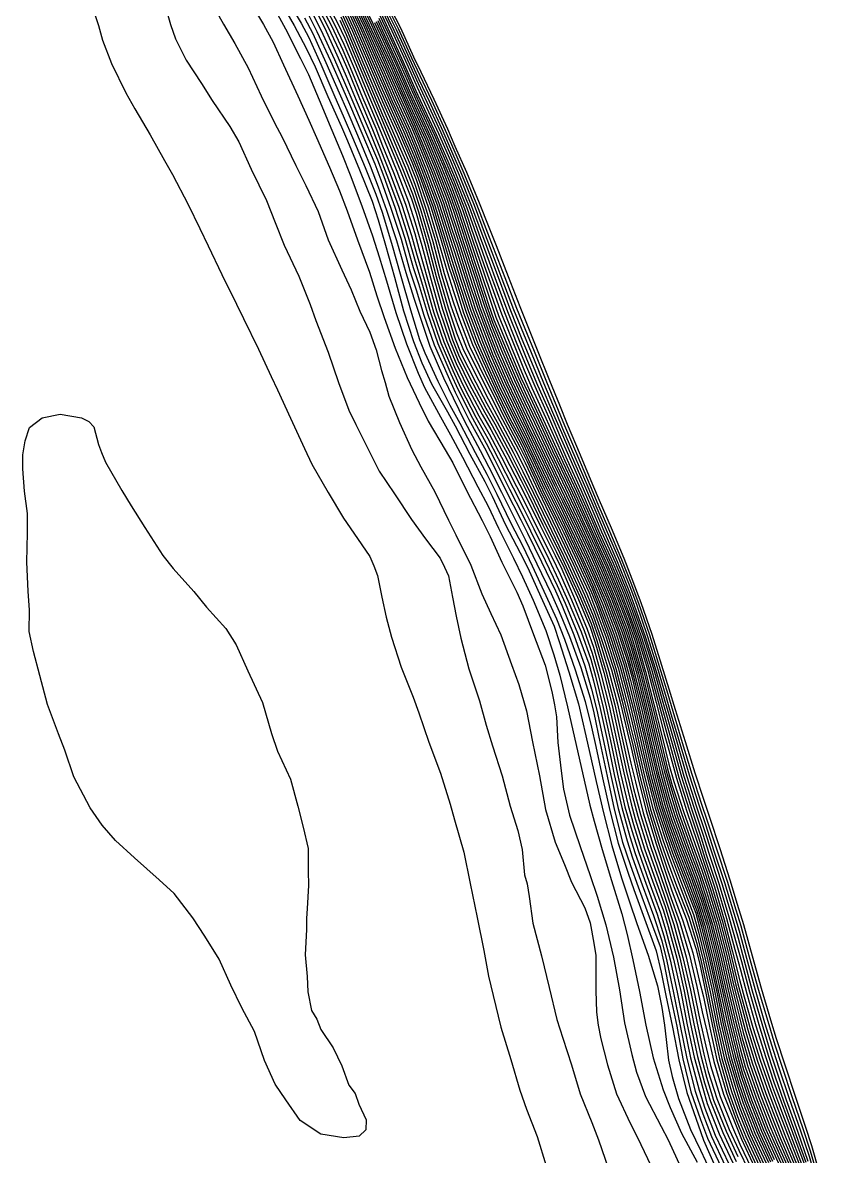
# Model space of a CAD drawing. Header units: feet. Extents: x 333642 to 335017, y 470420 to 471851.
# Drawn here: x 334887.2 to 334998.8, y 471414.2 to 471573.1 of the extents above; entities that cross this region are included whole.
import ezdxf

# ---------------------------------------------------------------- set-up
doc = ezdxf.new("R2010")
doc.units = ezdxf.units.FT
doc.header["$MEASUREMENT"] = 0
doc.layers.add('Contour', color=7, linetype='CONTINUOUS', true_color=0xffffff)

msp = doc.modelspace()

# ---------------------------------------------------------------- linework, layer by layer
at = {"layer": 'Contour', "color": 18, "linetype": 'Continuous', "true_color": 0x000000}
for points, elevation in [([(334929.146813, 471577.163349), (334931.330605, 471573.062427), (334932.354591, 471570.884745), (334933.8753, 471567.216163), (334935.657091, 471562.920495), (334937.282939, 471559.088559), (334938.270908, 471556.752738), (334940.065588, 471552.512667), (334941.696149, 471548.398183), (334942.355883, 471546.370102), (334943.539227, 471542.092536), (334944.757891, 471537.455126), (334946.040488, 471532.915951), (334947.446229, 471528.633591), (334948.381631, 471526.278364), (334950.276817, 471522.493929), (334952.110289, 471519.057318), (334953.347569, 471516.864297), (334955.549708, 471512.720888), (334957.161149, 471509.547076), (334958.446955, 471506.957616), (334960.430358, 471502.850156), (334962.177522, 471499.324206), (334963.36715, 471496.825338), (334965.249922, 471492.660555), (334966.834015, 471488.887142), (334967.658783, 471486.508108), (334968.958015, 471482.101687), (334970.154026, 471477.476683), (334971.18929, 471472.796625), (334972.163149, 471468.365291), (334972.798723, 471465.777346), (334973.76319, 471462.11946), (334975.136678, 471457.644585), (334976.668078, 471453.308499), (334977.630319, 471450.434967), (334978.825067, 471446.826178), (334980.168408, 471442.183939), (334981.190158, 471437.619343), (334982.116881, 471433.094223), (334982.909139, 471429.654108), (334983.573173, 471426.954654), (334984.928313, 471422.621184), (334986.657055, 471418.283961), (334987.692169, 471415.941676), (334989.314053, 471412.49451)], -8.5), ([(334934.275317, 471577.113694), (334936.262064, 471572.974881), (334937.553563, 471570.193261), (334938.976887, 471567.098447), (334940.821139, 471562.932371), (334942.348085, 471559.573087), (334943.581086, 471556.818482), (334945.349999, 471552.571487), (334946.974384, 471548.44066), (334947.668242, 471546.413775), (334949.032038, 471542.149525), (334950.492201, 471537.641941), (334951.889529, 471533.353562), (334952.932411, 471530.479589), (334954.290216, 471527.133251), (334956.110268, 471522.922354), (334957.575622, 471519.792051), (334958.893298, 471517.010395), (334960.886934, 471512.777709), (334962.396598, 471509.598449), (334963.668601, 471506.966415), (334965.620022, 471502.803349), (334967.226894, 471499.329655), (334968.388054, 471496.768008), (334970.183121, 471492.542121), (334971.798818, 471488.338534), (334972.519402, 471486.181232), (334973.71648, 471481.993682), (334974.869747, 471477.387029), (334975.96649, 471472.713792), (334977.05516, 471468.239266), (334977.938804, 471465.038374), (334978.887396, 471461.99125), (334980.457258, 471457.620183), (334982.010047, 471453.429774), (334982.726368, 471451.204061), (334984.074355, 471446.918244), (334985.231251, 471442.373745), (334986.258189, 471437.830381), (334987.349644, 471433.39641), (334988.015296, 471430.786932), (334989.06852, 471427.142106), (334990.619879, 471422.67731), (334992.224692, 471418.523007), (334993.094305, 471416.461028), (334994.81162, 471412.546702)], -16), ([(334907.125061, 471575.555903), (334907.954144, 471572.79715), (334908.654747, 471570.79534), (334910.146115, 471567.820777), (334912.297414, 471564.527104), (334913.780348, 471562.182036), (334916.237567, 471558.542057), (334917.517304, 471556.365373), (334919.25406, 471552.52622), (334921.367551, 471548.138212), (334922.583194, 471545.062714), (334923.853306, 471541.888928), (334925.909006, 471537.545765), (334927.472632, 471533.590361), (334928.285152, 471531.336215), (334930.02784, 471526.919065), (334931.479938, 471522.651835), (334932.920546, 471518.773519), (334933.873392, 471516.783346), (334935.828613, 471512.843354), (334937.138043, 471510.203993), (334939.286963, 471507.048427), (334941.664164, 471503.445733), (334943.648283, 471500.737118), (334945.700816, 471498.031496), (334946.325095, 471496.771907), (334946.88796, 471495.546008), (334947.445818, 471492.58161), (334947.943026, 471489.903808), (334948.616327, 471486.842342), (334949.732095, 471482.529314), (334951.206794, 471478.047203), (334952.14386, 471474.625168), (334953.039342, 471471.751764), (334954.402392, 471467.547659), (334955.519264, 471463.305143), (334956.558809, 471459.858339), (334957.196468, 471457.202181), (334957.503744, 471453.663551), (334957.909729, 471452.384667), (334958.165399, 471450.610597), (334958.687737, 471446.905225), (334959.88608, 471442.303299), (334960.985273, 471437.87472), (334962.062953, 471433.387728), (334962.901689, 471430.788303), (334964.080095, 471427.059384), (334965.319615, 471422.989956), (334966.954498, 471418.954486), (334967.856832, 471416.54513), (334969.260796, 471412.464606)], -2), ([(334913.408764, 471576.41644), (334915.348215, 471572.85904), (334916.946408, 471570.146724), (334918.81727, 471566.746992), (334920.616288, 471562.815491), (334922.496846, 471559.029978), (334923.589974, 471557.033088), (334925.480249, 471553.048802), (334926.908026, 471550.241991), (334928.605662, 471546.593255), (334930.034549, 471542.644488), (334931.926579, 471538.442237), (334933.236277, 471535.62704), (334934.456698, 471532.63891), (334935.861213, 471529.726632), (334936.7493, 471527.24656), (334937.481155, 471524.335104), (334938.015842, 471522.635307), (334938.534189, 471520.737825), (334940.011701, 471517.065408), (334941.730849, 471513.203754), (334942.992917, 471510.821497), (334944.942992, 471507.345333), (334946.879832, 471503.344354), (334947.895231, 471501.284864), (334950.014331, 471497.039193), (334951.541843, 471493.057136), (334952.798887, 471490.260875), (334954.208447, 471487.278625), (334955.683896, 471483.147358), (334956.727372, 471480.327144), (334957.800447, 471476.627238), (334958.630889, 471472.298798), (334959.623135, 471467.54596), (334960.458927, 471462.840706), (334961.82972, 471458.221486), (334963.136152, 471455.122116), (334964.080782, 471452.616659), (334965.954926, 471449.029558), (334966.699297, 471446.948128), (334967.237132, 471444.099124), (334967.516893, 471442.366417), (334967.52215, 471440.333081), (334967.514161, 471437.463735), (334967.614555, 471434.412613), (334967.821588, 471432.595069), (334968.208308, 471430.689183), (334969.114452, 471427.025345), (334970.393991, 471422.970458), (334972.293168, 471418.86082), (334973.321107, 471416.874784), (334975.196037, 471412.954673)], -2.5), ([(334918.532257, 471576.915486), (334920.954898, 471572.811278), (334922.29385, 471570.341517), (334923.753429, 471567.162074), (334925.761153, 471562.801057), (334927.291642, 471559.414178), (334928.388296, 471557.004507), (334930.192636, 471552.820998), (334931.582495, 471549.515868), (334932.699955, 471546.701518), (334934.103821, 471542.644623), (334935.79626, 471538.13132), (334936.850532, 471534.795266), (334937.848952, 471531.758955), (334939.412831, 471527.472458), (334941.065986, 471523.34153), (334942.771884, 471519.798099), (334944.004949, 471517.237894), (334946.384702, 471513.229261), (334947.485559, 471511.397902), (334949.387282, 471507.533369), (334951.59125, 471503.321554), (334952.704479, 471501.083845), (334954.359391, 471497.479065), (334956.430737, 471493.286251), (334957.285677, 471491.3368), (334958.784897, 471487.337071), (334960.428301, 471483.040273), (334961.354181, 471479.367278), (334961.714619, 471477.461991), (334962.010927, 471475.790657), (334962.162939, 471472.206102), (334962.631183, 471468.223093), (334962.979413, 471465.682917), (334963.831049, 471462.010754), (334965.328736, 471457.64181), (334966.726034, 471453.579169), (334967.675907, 471450.669597), (334968.898042, 471446.67939), (334969.959086, 471442.117164), (334970.806084, 471437.557382), (334971.529208, 471432.906836), (334972.525117, 471428.479818), (334973.191546, 471426.035124), (334974.475819, 471422.5948), (334976.668927, 471418.414562), (334977.648437, 471416.528128), (334979.427421, 471412.633446)], -3), ([(334923.026212, 471576.622567), (334925.250159, 471572.6678), (334926.945005, 471569.5052), (334928.191101, 471566.866878), (334929.949973, 471562.741917), (334931.903039, 471558.490211), (334932.745755, 471556.509633), (334934.391815, 471552.438122), (334936.172184, 471548.051811), (334937.040859, 471545.454755), (334938.050212, 471541.914345), (334939.315027, 471537.394299), (334940.574281, 471532.710903), (334941.972248, 471528.374926), (334943.155232, 471525.422481), (334944.501732, 471522.486663), (334946.705856, 471518.531602), (334947.819301, 471516.573245), (334949.863328, 471512.627915), (334951.94723, 471508.791784), (334952.993449, 471506.703694), (334954.868253, 471502.723021), (334956.92689, 471498.805804), (334957.97575, 471496.665533), (334959.804983, 471492.613319), (334961.661371, 471488.490994), (334962.371495, 471486.372454), (334963.73559, 471482.110067), (334965.062528, 471477.603216), (334966.107692, 471473.140324), (334966.910656, 471469.647421), (334967.570346, 471466.733725), (334968.566986, 471462.328135), (334969.722326, 471457.795279), (334971.084663, 471453.243596), (334972.197642, 471449.871755), (334973.244192, 471446.857223), (334974.82603, 471442.419075), (334976.153695, 471438.092524), (334976.736543, 471435.084657), (334977.142604, 471432.613052), (334977.362619, 471430.5685), (334977.661532, 471427.715801), (334978.185639, 471425.408231), (334979.08742, 471422.3103), (334980.777435, 471417.969429), (334982.140083, 471415.083828), (334983.54193, 471412.116496)], -4), ([(334923.850957, 471577.018532), (334926.232632, 471573.005186), (334927.320922, 471570.987651), (334928.998139, 471567.258893), (334930.806425, 471563.011786), (334932.268644, 471559.668756), (334933.437405, 471556.960524), (334935.183587, 471552.764286), (334936.689102, 471549.052272), (334937.591426, 471546.534876), (334938.875095, 471542.185175), (334940.179762, 471537.571674), (334941.524372, 471532.856299), (334942.795539, 471528.699098), (334943.545745, 471526.794135), (334945.364701, 471522.823365), (334947.064093, 471519.477334), (334948.467392, 471516.932633), (334950.595685, 471512.84594), (334952.242486, 471509.79277), (334953.622655, 471507.023147), (334955.60344, 471502.936297), (334957.261847, 471499.724776), (334958.607071, 471496.967333), (334960.521742, 471492.82415), (334962.006146, 471489.522528), (334963.110494, 471486.708204), (334964.629385, 471482.406047), (334966.00508, 471477.95261), (334966.896979, 471474.35579), (334967.495783, 471471.651306), (334968.453307, 471467.232854), (334969.47146, 471462.684554), (334970.619879, 471458.102888), (334972.016779, 471453.886095), (334972.813377, 471451.596385), (334974.307224, 471447.484825), (334975.93512, 471443.002214), (334976.650694, 471440.031145), (334977.316712, 471436.77697), (334978.250293, 471432.298424), (334979.107403, 471427.757889), (334980.226749, 471423.176755), (334981.818633, 471418.613683), (334982.596175, 471416.477779), (334984.366987, 471412.488645)], -4.5), ([(334927.269375, 471575.474803), (334928.987476, 471572.088898), (334930.885105, 471567.913465), (334932.307084, 471564.683868), (334933.477944, 471561.969703), (334935.263718, 471557.770907), (334936.908088, 471553.844772), (334937.799543, 471551.497374), (334939.363391, 471547.228705), (334940.76924, 471542.892059), (334941.94171, 471538.762066), (334942.668256, 471536.514643), (334943.92193, 471532.317653), (334945.365877, 471528.11106), (334947.218222, 471523.885212), (334948.1684, 471521.714831), (334950.207191, 471517.653505), (334952.153699, 471514.147619), (334953.351988, 471511.806154), (334955.410196, 471507.704851), (334957.226013, 471504.160219), (334958.359773, 471501.871125), (334960.408229, 471497.698013), (334962.070014, 471494.228497), (334963.192865, 471491.750272), (334964.950129, 471487.510437), (334966.500985, 471483.235005), (334967.161238, 471480.86386), (334968.108199, 471476.962042), (334969.13389, 471472.347963), (334970.080958, 471467.708115), (334971.136129, 471463.087004), (334972.279399, 471459.032301), (334973.020288, 471456.667854), (334974.503503, 471452.482403), (334976.0926, 471448.137869), (334977.027815, 471445.129779), (334977.893999, 471441.733626), (334978.903911, 471437.22516), (334979.82069, 471432.582382), (334980.770872, 471428.004136), (334981.984212, 471423.477928), (334982.779893, 471420.945182), (334984.236421, 471417.205173), (334986.185951, 471413.094822)], -6), ([(334927.53182, 471576.297326), (334929.545968, 471572.30181), (334931.431211, 471568.140716), (334932.525041, 471565.58112), (334933.942411, 471562.212822), (334935.752486, 471557.944445), (334937.149579, 471554.527293), (334938.242191, 471551.699661), (334939.851371, 471547.358944), (334941.237728, 471543.051414), (334942.190488, 471539.653766), (334943.072206, 471536.767146), (334944.347127, 471532.454703), (334945.79953, 471528.222004), (334947.472476, 471524.346468), (334948.586368, 471521.878022), (334950.674298, 471517.800685), (334952.367716, 471514.788091), (334953.806965, 471512.009186), (334955.903978, 471507.884966), (334957.418948, 471504.945889), (334958.805434, 471502.130971), (334960.90316, 471497.89863), (334962.280848, 471495.011696), (334963.645954, 471491.997581), (334965.435555, 471487.707432), (334966.807788, 471483.874803), (334967.477174, 471481.501614), (334968.547382, 471477.11085), (334969.576545, 471472.440691), (334970.528964, 471467.78736), (334971.588436, 471463.212781), (334972.537626, 471459.869295), (334973.460088, 471456.923587), (334974.983047, 471452.656996), (334976.580201, 471448.31572), (334977.307984, 471445.851308), (334978.358835, 471441.866299), (334979.415462, 471437.295487), (334980.306626, 471432.652818), (334981.291833, 471428.098544), (334982.474611, 471423.773504), (334983.117194, 471421.625442), (334984.774578, 471417.392845), (334986.700204, 471413.289768)], -6.5), ([(334927.938049, 471576.541292), (334930.036783, 471572.462154), (334931.911552, 471568.386093), (334932.753801, 471566.457035), (334934.416934, 471562.424297), (334936.234351, 471558.124173), (334937.39677, 471555.198523), (334938.696855, 471551.883371), (334940.340381, 471547.496342), (334941.694935, 471543.251545), (334942.448234, 471540.556555), (334943.492127, 471536.968165), (334944.776169, 471532.572753), (334946.228604, 471528.332046), (334947.716129, 471524.820619), (334949.012011, 471522.034275), (334951.135891, 471517.963043), (334952.576728, 471515.436659), (334954.270297, 471512.203377), (334956.388781, 471508.090561), (334957.614637, 471505.735249), (334959.260681, 471502.371005), (334961.388293, 471498.122169), (334962.488802, 471495.796231), (334964.085614, 471492.208897), (334965.881183, 471487.895749), (334966.978108, 471484.718305), (334967.839552, 471481.716791), (334968.963528, 471477.208939), (334969.993466, 471472.515195), (334970.971561, 471467.864757), (334972.026464, 471463.37709), (334972.787955, 471460.709216), (334973.904214, 471457.138515), (334975.44832, 471452.823764), (334976.985922, 471448.63253), (334977.624912, 471446.421656), (334978.824721, 471441.968306), (334979.877839, 471437.367684), (334980.759086, 471432.719732), (334981.752383, 471428.20696), (334982.745265, 471424.538299), (334983.560849, 471421.883198), (334985.270489, 471417.567144), (334987.171001, 471413.502284)], -7), ([(334928.332758, 471576.747439), (334930.47498, 471572.628686), (334932.068044, 471569.202803), (334933.119785, 471566.772561), (334934.844824, 471562.605741), (334936.672738, 471558.310293), (334937.639849, 471555.836909), (334939.160745, 471552.055255), (334940.826445, 471547.651054), (334942.13076, 471543.523008), (334942.724498, 471541.439778), (334943.923497, 471537.130389), (334945.20657, 471532.678621), (334946.651543, 471528.444395), (334947.951033, 471525.304446), (334949.443057, 471522.187235), (334951.588683, 471518.145831), (334952.785985, 471516.084444), (334954.738555, 471512.395655), (334956.85646, 471508.330418), (334957.815469, 471506.507915), (334959.713577, 471502.592168), (334961.82401, 471498.407961), (334962.725312, 471496.488366), (334964.524112, 471492.401719), (334966.312418, 471488.110486), (334967.164332, 471485.549101), (334968.218611, 471481.889976), (334969.387696, 471477.290741), (334970.40916, 471472.592349), (334971.404846, 471467.963929), (334972.438739, 471463.616259), (334973.023791, 471461.531991), (334974.331645, 471457.313265), (334975.874008, 471452.971589), (334977.203302, 471449.24861), (334978.01219, 471446.580519), (334979.263257, 471442.035625), (334980.31292, 471437.427237), (334981.221669, 471432.783251), (334982.199101, 471428.343536), (334982.997792, 471425.321005), (334984.004176, 471422.111958), (334985.741159, 471417.758569), (334987.40822, 471414.182427)], -7.5), ([(334928.736276, 471576.952216), (334930.906975, 471572.824457), (334932.215101, 471570.046375), (334933.504041, 471567.019156), (334935.26867, 471562.777211), (334937.084137, 471558.538203), (334937.893664, 471556.503852), (334939.628734, 471552.277463), (334941.289622, 471547.954412), (334942.223345, 471545.0078), (334943.121777, 471541.836777), (334944.341185, 471537.322596), (334945.627157, 471532.807514), (334947.061623, 471528.531579), (334948.175389, 471525.792851), (334949.871255, 471522.33994), (334951.965974, 471518.432191), (334953.003383, 471516.630668), (334955.158362, 471512.559695), (334957.026561, 471508.922162), (334958.124605, 471506.766731), (334960.074073, 471502.724654), (334962.009819, 471498.866635), (334963.062313, 471496.675249), (334964.913954, 471492.552685), (334966.696719, 471488.34768), (334967.366516, 471486.345595), (334968.610775, 471482.029796), (334969.791275, 471477.395558), (334970.798419, 471472.695615), (334971.791377, 471468.133166), (334972.616378, 471464.690714), (334973.386477, 471461.863223), (334974.733989, 471457.491275), (334976.275889, 471453.136624), (334977.417812, 471449.84121), (334978.412996, 471446.71389), (334979.708928, 471442.092874), (334980.747406, 471437.48947), (334981.67559, 471432.862771), (334982.628213, 471428.516351), (334983.242205, 471426.117254), (334984.451113, 471422.321855), (334986.195184, 471417.977035), (334987.548387, 471415.067649), (334988.904148, 471412.261279)], -8), ([(334932.330575, 471575.701791), (334933.973035, 471572.114669), (334935.797947, 471567.869958), (334937.388971, 471564.189677), (334938.409359, 471561.869308), (334940.292469, 471557.683012), (334941.872268, 471554.01583), (334942.839536, 471551.541596), (334944.38004, 471547.27783), (334945.734421, 471542.872422), (334946.975286, 471538.66699), (334947.693486, 471536.518404), (334948.992283, 471532.421279), (334950.60218, 471528.113003), (334952.224863, 471524.463324), (334953.391826, 471521.882495), (334955.369242, 471517.815925), (334957.164388, 471514.370124), (334958.401622, 471511.803768), (334960.333728, 471507.696825), (334962.231269, 471503.857209), (334963.24115, 471501.758576), (334965.212672, 471497.606959), (334966.930078, 471493.876125), (334967.874546, 471491.515069), (334969.4735, 471487.243597), (334970.923934, 471482.789755), (334972.033545, 471478.597845), (334972.562844, 471476.447597), (334973.593462, 471472.088571), (334974.624251, 471467.596434), (334975.799227, 471463.054272), (334977.211612, 471458.756214), (334977.945299, 471456.599914), (334979.497297, 471452.501387), (334981.183745, 471448.083393), (334981.926738, 471445.469153), (334982.800578, 471441.852844), (334983.826495, 471437.320494), (334984.746694, 471432.675821), (334985.819942, 471428.074053), (334987.153174, 471423.583787), (334987.834728, 471421.519815), (334989.465926, 471417.383381), (334991.370279, 471413.242171)], -11.5), ([(334932.465456, 471576.15158), (334934.256421, 471572.226846), (334936.091928, 471567.981342), (334937.51127, 471564.687493), (334938.679865, 471562.027874), (334940.590477, 471557.797386), (334942.009693, 471554.464412), (334943.109808, 471551.671535), (334944.678128, 471547.362304), (334946.034291, 471542.97284), (334947.159996, 471539.229535), (334947.987572, 471536.69464), (334949.320946, 471532.524041), (334950.946309, 471528.19634), (334952.385171, 471524.886684), (334953.685784, 471522.012465), (334955.669376, 471517.914626), (334957.303682, 471514.734377), (334958.667712, 471511.910131), (334960.612161, 471507.789354), (334962.35064, 471504.275805), (334963.496653, 471501.898053), (334965.483272, 471497.711882), (334967.051541, 471494.283367), (334968.129142, 471491.651367), (334969.749384, 471487.343394), (334971.195472, 471482.92565), (334972.146331, 471479.350733), (334972.808117, 471476.663412), (334973.859227, 471472.198761), (334974.898506, 471467.67011), (334976.083421, 471463.114524), (334977.383539, 471459.189179), (334978.231599, 471456.76679), (334979.812901, 471452.639146), (334981.493595, 471448.285275), (334982.086745, 471446.144931), (334983.088018, 471441.971712), (334984.116934, 471437.38924), (334985.037227, 471432.729812), (334986.12409, 471428.132292), (334987.331269, 471424.042599), (334988.118532, 471421.669604), (334989.772018, 471417.477519), (334991.66418, 471413.340527)], -12), ([(334932.651798, 471576.405771), (334934.524453, 471572.320793), (334936.3699, 471568.093576), (334937.631964, 471565.182501), (334938.954719, 471562.174445), (334940.886092, 471557.915358), (334942.150329, 471554.909766), (334943.385075, 471551.792774), (334944.977082, 471547.448018), (334946.33039, 471543.087022), (334947.339972, 471539.800455), (334948.28962, 471536.848919), (334949.651305, 471532.620125), (334951.286365, 471528.285083), (334952.546418, 471525.315551), (334953.984289, 471522.133235), (334955.96786, 471518.01466), (334957.443348, 471515.099541), (334958.936883, 471512.01255), (334960.888938, 471507.886879), (334962.467817, 471504.699149), (334963.756423, 471502.0283), (334965.752409, 471497.81962), (334967.174913, 471494.689391), (334968.388789, 471491.783284), (334970.026706, 471487.451039), (334971.462939, 471483.090313), (334972.259255, 471480.11561), (334973.064004, 471476.837711), (334974.127997, 471472.29211), (334975.172148, 471467.740171), (334976.363636, 471463.183041), (334977.536343, 471459.62492), (334978.502766, 471456.902253), (334980.100062, 471452.739747), (334981.671785, 471448.62181), (334982.303038, 471446.39403), (334983.357449, 471442.035352), (334984.386892, 471437.433046), (334985.332947, 471432.768459), (334986.423968, 471428.199458), (334987.505725, 471424.508103), (334988.408991, 471421.803133), (334990.078836, 471417.567838), (334991.95271, 471413.443053)], -12.5), ([(334932.875936, 471576.517379), (334934.780564, 471572.405719), (334936.63462, 471568.212774), (334937.750469, 471565.676874), (334939.232845, 471562.311582), (334941.17824, 471558.039326), (334942.295328, 471555.34914), (334943.664695, 471551.906812), (334945.276081, 471547.536971), (334946.621538, 471543.218028), (334947.517445, 471540.373072), (334948.598101, 471536.984841), (334949.982197, 471532.712005), (334951.621122, 471528.381627), (334952.710251, 471525.747398), (334954.286449, 471522.246291), (334956.263894, 471518.117346), (334957.584239, 471515.464096), (334959.208554, 471512.112066), (334961.163317, 471507.990789), (334962.584001, 471505.12488), (334964.019676, 471502.150953), (334966.019307, 471497.931798), (334967.301147, 471495.092038), (334968.653108, 471491.912786), (334970.304618, 471487.570482), (334971.724593, 471483.291433), (334972.375967, 471480.877498), (334973.328389, 471476.979158), (334974.398786, 471472.37248), (334975.444541, 471467.808901), (334976.639299, 471463.261036), (334977.680649, 471460.066232), (334978.771173, 471457.019064), (334980.377081, 471452.825269), (334981.808488, 471448.997227), (334982.541069, 471446.493334), (334983.622091, 471442.080818), (334984.649909, 471437.469981), (334985.62834, 471432.8058), (334986.718874, 471428.277023), (334987.678026, 471424.976734), (334988.704965, 471421.922697), (334990.385576, 471417.655833), (334992.235836, 471413.551715)], -13), ([(334933.104238, 471576.625836), (334935.036811, 471572.494924), (334936.894263, 471568.347969), (334937.867907, 471566.171501), (334939.513216, 471562.44173), (334941.465859, 471558.171645), (334942.445691, 471555.780139), (334943.948004, 471552.015223), (334945.574249, 471547.631314), (334946.906452, 471543.369197), (334947.694664, 471540.94083), (334948.911611, 471537.105678), (334950.312545, 471532.801931), (334951.949402, 471528.48825), (334952.878498, 471526.179374), (334954.591395, 471522.353067), (334956.556688, 471518.22397), (334957.727212, 471515.826522), (334959.482129, 471512.209752), (334961.434527, 471508.10254), (334962.700422, 471505.550579), (334964.285642, 471502.267616), (334966.283182, 471498.05005), (334967.429692, 471495.49373), (334968.916197, 471492.035168), (334970.575127, 471487.69328), (334971.935142, 471483.615174), (334972.528756, 471481.443265), (334973.59391, 471477.08315), (334974.665873, 471472.437403), (334975.715948, 471467.869991), (334976.909753, 471463.349906), (334977.8226, 471460.511692), (334979.043075, 471457.126543), (334980.652895, 471452.911778), (334981.947244, 471449.373072), (334982.784973, 471446.582989), (334983.889884, 471442.1223), (334984.913142, 471437.507316), (334985.920838, 471432.848371), (334987.007988, 471428.366707), (334987.846802, 471425.447439), (334989.006324, 471422.033762), (334990.692106, 471417.749691), (334992.476393, 471413.767365)], -13.5), ([(334933.335205, 471576.731358), (334935.291359, 471572.588078), (334937.131184, 471568.534143), (334938.002622, 471566.618154), (334939.793543, 471562.565565), (334941.747055, 471558.313719), (334942.601982, 471556.201971), (334944.234546, 471552.120544), (334945.870773, 471547.735119), (334947.172673, 471543.582874), (334947.882062, 471541.473499), (334949.228954, 471537.2161), (334950.641532, 471532.892826), (334952.270073, 471528.606998), (334953.053613, 471526.607256), (334954.898243, 471522.454972), (334956.845443, 471518.335803), (334957.873146, 471516.185309), (334959.756996, 471512.306716), (334961.701759, 471508.223662), (334962.81833, 471505.973798), (334964.553563, 471502.379866), (334966.543244, 471498.176022), (334967.55822, 471495.901877), (334969.170153, 471492.140289), (334970.828588, 471487.798805), (334972.045079, 471484.132593), (334972.754085, 471481.587056), (334973.8513, 471477.147875), (334974.922528, 471472.485611), (334975.986618, 471467.916609), (334977.174237, 471463.451269), (334977.963459, 471460.958411), (334979.317654, 471457.2264), (334980.926787, 471453.000718), (334982.088904, 471449.747394), (334983.034172, 471446.664004), (334984.160563, 471442.160222), (334985.17627, 471437.545713), (334986.210047, 471432.896955), (334987.290347, 471428.470527), (334988.005924, 471425.926902), (334989.314269, 471422.147031), (334990.998581, 471417.869208), (334992.597971, 471414.303035), (334993.657225, 471412.007923)], -14), ([(334933.562739, 471576.82903), (334935.536549, 471572.675363), (334937.245815, 471568.943918), (334938.243595, 471566.758198), (334940.056379, 471562.665133), (334941.940642, 471558.567808), (334942.811057, 471556.458585), (334944.517028, 471552.225958), (334946.158968, 471547.869758), (334947.298117, 471544.293042), (334948.158694, 471541.689814), (334949.54379, 471537.336878), (334950.96021, 471533.000821), (334952.448645, 471529.061206), (334953.349533, 471526.753502), (334955.196782, 471522.55852), (334957.124128, 471518.455968), (334958.030171, 471516.5417), (334960.032522, 471512.404111), (334961.96417, 471508.355761), (334962.938979, 471506.392076), (334964.822692, 471502.489258), (334966.798694, 471498.311379), (334967.690056, 471496.306705), (334969.426273, 471492.243592), (334971.079769, 471487.914499), (334972.155072, 471484.651869), (334972.986444, 471481.711337), (334974.112176, 471477.204518), (334975.179165, 471472.533054), (334976.254185, 471467.969112), (334977.431876, 471463.566992), (334978.104606, 471461.403241), (334979.594127, 471457.320258), (334981.198055, 471453.093497), (334982.23423, 471450.118427), (334983.288149, 471446.73728), (334984.433886, 471442.194957), (334985.438962, 471437.585866), (334986.495519, 471432.952472), (334987.564829, 471428.590843), (334988.165162, 471426.406301), (334989.624944, 471422.255287), (334991.301727, 471417.997848), (334992.716233, 471414.844577), (334993.94103, 471412.164877)], -14.5), ([(334933.79451, 471576.925283), (334935.780432, 471572.768126), (334937.351079, 471569.357415), (334938.484407, 471566.88164), (334940.312206, 471562.754533), (334942.076269, 471558.903389), (334943.063022, 471556.57979), (334944.794115, 471552.329934), (334946.437874, 471548.024812), (334947.421712, 471545.008623), (334948.443821, 471541.870367), (334949.860105, 471537.445585), (334951.275013, 471533.111994), (334952.615562, 471529.525647), (334953.657248, 471526.890942), (334955.502024, 471522.675011), (334957.292897, 471518.855466), (334958.296266, 471516.732124), (334960.316347, 471512.521421), (334962.15846, 471508.654831), (334963.131245, 471506.684102), (334965.089342, 471502.595201), (334966.968621, 471498.599488), (334967.89399, 471496.527873), (334969.679466, 471492.341672), (334971.32473, 471488.040049), (334972.272374, 471485.166044), (334973.224837, 471481.818981), (334974.367511, 471477.264425), (334975.440335, 471472.586496), (334976.523639, 471468.040239), (334977.632567, 471463.9316), (334978.322087, 471461.694924), (334979.878334, 471457.420595), (334981.470863, 471453.197224), (334982.390763, 471450.483555), (334983.54644, 471446.803616), (334984.70148, 471442.245325), (334985.710502, 471437.647271), (334986.785564, 471433.054899), (334987.754231, 471429.153613), (334988.42246, 471426.744423), (334989.951676, 471422.394692), (334991.612332, 471418.156243), (334992.839759, 471415.383747), (334994.228872, 471412.304872)], -15), ([(334934.034074, 471577.019765), (334936.022464, 471572.867545), (334937.453293, 471569.774634), (334938.729078, 471566.994535), (334940.567304, 471562.843254), (334942.211859, 471559.238895), (334943.319832, 471556.699307), (334945.072093, 471552.444105), (334946.711038, 471548.21126), (334947.542992, 471545.722925), (334948.735516, 471542.021885), (334950.176643, 471537.546223), (334951.585033, 471533.228953), (334952.775903, 471529.999561), (334953.971602, 471527.017189), (334955.807348, 471522.796649), (334957.435447, 471519.321308), (334958.592056, 471516.876899), (334960.602462, 471512.647666), (334962.278498, 471509.124035), (334963.397281, 471506.832312), (334965.355105, 471502.699936), (334967.097185, 471498.964754), (334968.138818, 471496.65072), (334969.931184, 471492.439688), (334971.564195, 471488.179928), (334972.39441, 471485.676591), (334973.468421, 471481.912413), (334974.618119, 471477.327259), (334975.70422, 471472.647497), (334976.792331, 471468.132193), (334977.788597, 471464.48267), (334978.601844, 471461.853927), (334980.167978, 471457.522895), (334981.742996, 471453.310372), (334982.556369, 471450.84541), (334983.808633, 471446.863725), (334984.965965, 471442.307448), (334985.98569, 471437.730495), (334987.072798, 471433.206187), (334987.889028, 471429.969681), (334988.741822, 471426.963594), (334990.286582, 471422.540456), (334991.92266, 471418.333697), (334992.966255, 471415.923351), (334994.519462, 471412.431161)], -15.5), ([(334937.77386, 471575.671568), (334939.523454, 471572.128412), (334941.416677, 471567.981973), (334942.730379, 471565.110195), (334944.152939, 471562.092414), (334946.097737, 471557.847326), (334947.446809, 471554.734252), (334948.687205, 471551.832777), (334950.447591, 471547.503665), (334951.994901, 471543.322359), (334952.922644, 471540.928329), (334954.35955, 471537.190885), (334955.979618, 471532.900748), (334957.363318, 471529.460153), (334958.431392, 471526.833352), (334960.163691, 471522.597712), (334961.942732, 471518.379882), (334962.856811, 471516.188773), (334964.551617, 471512.25365), (334966.372729, 471508.02706), (334967.641448, 471505.059242), (334968.961141, 471502.012135), (334970.807384, 471497.715876), (334972.27224, 471494.060342), (334973.18092, 471491.581361), (334974.710677, 471487.180845), (334976.100461, 471482.749611), (334977.334953, 471478.501307), (334978.020172, 471476.218236), (334979.250541, 471472.08399), (334980.582094, 471467.669935), (334981.973743, 471463.352198), (334982.85265, 471460.705423), (334984.053048, 471457.035198), (334985.51277, 471452.601764), (334986.828082, 471448.288692), (334987.573341, 471445.797825), (334988.622236, 471441.996873), (334989.821647, 471437.529463), (334991.148981, 471432.973057), (334992.379627, 471428.955948), (334993.118182, 471426.604571), (334994.583253, 471422.309751), (334996.116538, 471417.912572), (334997.366837, 471414.222141), (334998.151488, 471411.629647)], -20.5), ([(334937.900511, 471576.073938), (334939.829304, 471572.233359), (334941.703596, 471568.134341), (334942.857777, 471565.653068), (334944.493742, 471562.218641), (334946.408592, 471558.006753), (334947.608328, 471555.241419), (334949.025125, 471551.96465), (334950.789671, 471547.63857), (334952.312181, 471543.601105), (334953.114886, 471541.579829), (334954.773677, 471537.344452), (334956.405236, 471533.084653), (334957.567939, 471530.208976), (334958.854493, 471527.026391), (334960.587209, 471522.744349), (334962.229291, 471518.777312), (334963.112869, 471516.625633), (334964.919675, 471512.387847), (334966.697349, 471508.192141), (334967.795249, 471505.608352), (334969.299737, 471502.143906), (334971.118182, 471497.862762), (334972.417208, 471494.601483), (334973.487042, 471491.712865), (334975.011072, 471487.284367), (334976.396809, 471482.880884), (334977.564616, 471478.965758), (334978.274199, 471476.602301), (334979.601421, 471472.206269), (334980.963067, 471467.782794), (334982.321338, 471463.550406), (334983.038469, 471461.375669), (334984.43379, 471457.189542), (334985.878976, 471452.774747), (334987.107791, 471448.778305), (334987.801606, 471446.512485), (334989.001778, 471442.166061), (334990.240691, 471437.659274), (334991.570468, 471433.159118), (334992.581181, 471429.846775), (334993.532764, 471426.850882), (334995.009025, 471422.474789), (334996.503446, 471418.107216), (334997.524908, 471414.987522), (334998.473333, 471411.798143)], -21), ([(334938.027243, 471576.473419), (334940.135786, 471572.34098), (334941.984099, 471568.304204), (334942.983798, 471566.191894), (334944.837169, 471562.336943), (334946.714278, 471558.175962), (334947.775658, 471555.767785), (334949.391174, 471552.106241), (334951.160675, 471547.815127), (334952.494767, 471544.408108), (334953.525005, 471541.831236), (334955.221475, 471537.516212), (334956.841447, 471533.309254), (334957.784838, 471530.962355), (334959.297327, 471527.20578), (334961.021552, 471522.916512), (334962.416357, 471519.49974), (334963.500425, 471516.834786), (334965.30353, 471512.532181), (334967.025356, 471508.379497), (334967.956748, 471506.156806), (334969.641759, 471502.267032), (334971.424839, 471498.018912), (334972.563465, 471495.138853), (334973.800615, 471491.846107), (334975.329349, 471487.401205), (334976.709572, 471483.054495), (334977.739454, 471479.743094), (334978.631186, 471476.822561), (334980.003785, 471472.366991), (334981.387417, 471467.976669), (334982.538664, 471464.422124), (334983.406949, 471461.764775), (334984.858398, 471457.370848), (334986.274613, 471452.972004), (334987.319117, 471449.545728), (334988.17609, 471446.709328), (334989.399677, 471442.296113), (334990.664479, 471437.789084), (334991.983215, 471433.36439), (334992.776807, 471430.742048), (334993.960593, 471427.051051), (334995.434983, 471422.632925), (334996.879636, 471418.328366), (334997.690139, 471415.757251), (334998.803379, 471411.93121)], -21.5), ([(334897.089775, 471574.895481), (334897.837358, 471572.676521), (334898.410842, 471570.638798), (334899.673064, 471567.363119), (334901.667434, 471563.259393), (334902.91528, 471561.014118), (334905.073132, 471557.365805), (334907.1119, 471553.765959), (334908.226666, 471551.780017), (334910.423066, 471547.584606), (334912.045562, 471544.225363), (334913.201888, 471541.809246), (334915.139742, 471537.79809), (334917.196529, 471533.625491), (334918.13654, 471531.635408), (334920.267057, 471527.319967), (334922.020022, 471523.514979), (334922.935625, 471521.608383), (334924.741522, 471517.67145), (334926.701167, 471513.402591), (334927.728808, 471511.21894), (334930.008662, 471507.26083), (334932.168496, 471503.653244), (334933.587713, 471501.558003), (334935.84475, 471498.263578), (334936.400092, 471496.945046), (334936.946467, 471495.625828), (334937.524542, 471492.552624), (334938.120358, 471489.782456), (334938.884056, 471486.986142), (334940.238542, 471482.751672), (334941.91047, 471478.57654), (334942.71122, 471476.386706), (334944.125782, 471472.231367), (334945.757169, 471467.887479), (334947.098635, 471463.555075), (334947.688927, 471461.378039), (334949.010406, 471456.853364), (334949.916942, 471452.431642), (334950.9064, 471447.688839), (334951.824867, 471443.067205), (334952.488738, 471439.469683), (334953.139942, 471436.734273), (334954.218945, 471432.32986), (334955.621962, 471427.779443), (334956.858888, 471423.487353), (334957.772587, 471420.820529), (334959.278086, 471416.975947), (334960.543342, 471412.879592)], -1.5), ([(334922.342981, 471575.302979), (334924.025981, 471572.222587), (334926.152012, 471568.058534), (334927.241779, 471565.802073), (334928.740098, 471562.254272), (334930.543614, 471558.01723), (334932.009326, 471554.450331), (334933.074835, 471551.736484), (334934.750099, 471547.414943), (334936.240005, 471543.182719), (334937.139565, 471540.267312), (334938.176768, 471536.890874), (334939.47313, 471532.441997), (334940.983401, 471528.061129), (334942.638047, 471523.980918), (334943.51397, 471521.949203), (334945.735615, 471517.848398), (334947.164826, 471515.316472), (334948.816631, 471512.184709), (334950.987648, 471508.031855), (334952.403952, 471505.314149), (334953.859019, 471502.262339), (334955.974003, 471498.020146), (334957.245415, 471495.436178), (334958.722295, 471492.144082), (334960.508885, 471487.906422), (334961.642458, 471484.498937), (334962.439254, 471481.638574), (334963.549656, 471477.186881), (334964.55075, 471472.679845), (334965.623639, 471467.947386), (334966.672409, 471463.428145), (334967.26777, 471461.188747), (334968.403325, 471457.198558), (334969.691409, 471452.881092), (334971.15252, 471448.202296), (334971.892255, 471445.314916), (334972.698052, 471441.76714), (334973.620085, 471437.316334), (334974.509832, 471432.597213), (334975.511658, 471428.017913), (334976.941048, 471423.536238), (334977.929149, 471421.059832), (334979.510213, 471417.44597), (334981.710461, 471413.385846)], -3.5), ([(334927.006242, 471574.632164), (334928.439823, 471571.857044), (334930.32805, 471567.71639), (334932.085804, 471563.786627), (334933.011607, 471561.671832), (334934.747181, 471557.574521), (334936.561129, 471553.27405), (334937.373535, 471551.071686), (334938.81295, 471547.060229), (334940.218931, 471542.718899), (334941.472325, 471538.286696), (334942.325958, 471535.62719), (334943.42483, 471532.101526), (334944.854827, 471527.948311), (334946.83426, 471523.507263), (334947.806138, 471521.3195), (334949.704809, 471517.490155), (334951.906839, 471513.507098), (334952.903304, 471511.583454), (334954.908065, 471507.539165), (334957.007533, 471503.419902), (334957.93493, 471501.553045), (334959.904606, 471497.507261), (334961.847936, 471493.446927), (334962.721385, 471491.460385), (334964.415932, 471487.30032), (334965.976618, 471482.949216), (334966.916118, 471479.67524), (334967.643461, 471476.716237), (334968.634283, 471472.220206), (334969.601547, 471467.597129), (334970.63411, 471462.969981), (334971.879113, 471458.440222), (334972.640924, 471456.048785), (334973.987775, 471452.27747), (334975.565897, 471447.974174), (334976.761057, 471444.3939), (334977.446435, 471441.571863), (334978.391005, 471437.146667), (334979.323736, 471432.5148), (334980.225672, 471427.926037), (334981.414933, 471423.345493), (334982.480157, 471420.157518), (334983.695207, 471416.99894), (334985.625602, 471412.901565)], -5.5), ([(334931.79462, 471573.896287), (334932.836413, 471571.587892), (334934.546525, 471567.458411), (334936.356457, 471563.163691), (334937.637006, 471560.167825), (334938.957768, 471557.103083), (334940.801941, 471552.81422), (334941.997746, 471549.754785), (334943.006799, 471546.730121), (334944.286007, 471542.287384), (334945.512911, 471537.604776), (334946.829382, 471533.126147), (334948.002425, 471529.62299), (334948.958264, 471527.181197), (334951.102872, 471522.911182), (334952.425916, 471520.383724), (334954.065116, 471517.286004), (334956.3179, 471513.077133), (334957.445713, 471510.794085), (334959.111952, 471507.281604), (334961.135596, 471503.099791), (334962.510916, 471500.245588), (334963.992114, 471497.106402), (334965.916198, 471492.902613), (334967.11714, 471489.973131), (334968.272461, 471486.774661), (334969.69365, 471482.374454), (334970.895157, 471477.86553), (334971.930001, 471473.558039), (334972.457968, 471471.437587), (334973.415418, 471467.144534), (334974.544599, 471462.612927), (334975.941715, 471457.996423), (334977.356646, 471453.777102), (334978.096468, 471451.540679), (334979.707655, 471447.197304), (334981.091263, 471442.727812), (334981.971132, 471438.908203), (334982.568156, 471436.562924), (334983.456998, 471432.221227), (334984.445158, 471427.733208), (334985.795883, 471423.115651), (334987.202496, 471419.259934), (334988.19194, 471416.815084), (334990.053362, 471412.807398)], -9.5), ([(334931.933966, 471574.351987), (334933.118528, 471571.734522), (334934.86719, 471567.558575), (334936.685261, 471563.29422), (334937.80186, 471560.713042), (334939.309718, 471557.268184), (334941.163273, 471552.993669), (334942.158057, 471550.427674), (334943.350302, 471546.868321), (334944.657483, 471542.403332), (334945.899465, 471537.738152), (334947.210121, 471533.372822), (334948.107151, 471530.776831), (334949.386509, 471527.50042), (334951.521417, 471523.179248), (334952.61991, 471521.062743), (334954.436628, 471517.481873), (334956.689304, 471513.284585), (334957.602993, 471511.400666), (334959.451136, 471507.422429), (334961.481721, 471503.229782), (334962.679593, 471500.703567), (334964.310144, 471497.241734), (334966.243336, 471493.043774), (334967.267419, 471490.508749), (334968.577452, 471486.910842), (334970.010536, 471482.470676), (334971.191446, 471477.995208), (334972.081708, 471474.287413), (334972.728601, 471471.65046), (334973.715078, 471467.274766), (334974.863354, 471462.715978), (334976.287961, 471458.11396), (334977.498262, 471454.527355), (334978.48919, 471451.908204), (334980.160945, 471447.551678), (334981.516861, 471443.347948), (334982.00266, 471441.315964), (334982.902658, 471437.074211), (334983.826618, 471432.479215), (334984.822972, 471427.896826), (334986.148501, 471423.198942), (334987.355518, 471419.823232), (334988.502445, 471416.982705), (334990.385465, 471412.919344)], -10), ([(334932.067026, 471574.800832), (334933.405432, 471571.870598), (334935.187871, 471567.661198), (334937.006977, 471563.441997), (334937.963117, 471561.261538), (334939.66495, 471557.43261), (334941.516537, 471553.201394), (334942.329316, 471551.084064), (334943.704986, 471546.998648), (334945.032742, 471542.531442), (334946.281278, 471537.921962), (334947.507725, 471533.940547), (334948.261676, 471531.787179), (334949.813619, 471527.760459), (334951.866395, 471523.493928), (334952.821215, 471521.588737), (334954.767288, 471517.617074), (334956.872843, 471513.647559), (334957.867255, 471511.571152), (334959.753513, 471507.515814), (334961.79464, 471503.34489), (334962.84335, 471501.148315), (334964.630396, 471497.376713), (334966.564186, 471493.20343), (334967.426092, 471491.033093), (334968.887806, 471487.037581), (334970.327758, 471482.572156), (334971.482707, 471478.150131), (334972.234094, 471475.030604), (334973.011482, 471471.823991), (334974.01919, 471467.392288), (334975.181579, 471462.825247), (334976.626283, 471458.261349), (334977.627861, 471455.300871), (334978.824208, 471452.135487), (334980.510543, 471447.720522), (334981.643908, 471444.061253), (334982.255196, 471441.538423), (334983.204653, 471437.171433), (334984.133053, 471432.547645), (334985.159334, 471427.94771), (334986.49436, 471423.299984), (334987.509104, 471420.394757), (334988.819421, 471417.131227), (334990.716443, 471413.027794)], -10.5), ([(334932.200608, 471575.248767), (334933.692591, 471571.997733), (334935.501392, 471567.765885), (334937.263434, 471563.69773), (334938.144324, 471561.696056), (334939.99316, 471557.569784), (334941.736744, 471553.567141), (334942.565866, 471551.414151), (334944.052172, 471547.147282), (334945.395676, 471542.696508), (334946.659002, 471538.217095), (334947.568698, 471535.409542), (334948.629927, 471532.185154), (334950.219024, 471527.970069), (334952.04753, 471523.997239), (334953.103325, 471521.741783), (334955.06827, 471517.717205), (334957.023689, 471514.008257), (334958.138094, 471511.69211), (334960.052679, 471507.607476), (334962.094336, 471503.469674), (334962.999554, 471501.58495), (334964.939732, 471497.502761), (334966.808443, 471493.469683), (334967.622759, 471491.396448), (334969.189954, 471487.148216), (334970.634999, 471482.677518), (334971.770029, 471478.329554), (334972.390628, 471475.773692), (334973.304278, 471471.966187), (334974.326415, 471467.502126), (334975.497878, 471462.945844), (334976.954457, 471458.446406), (334977.753069, 471456.082005), (334979.165411, 471452.337134), (334980.854842, 471447.898224), (334981.778907, 471444.773798), (334982.522359, 471441.710172), (334983.513238, 471437.251828), (334984.440114, 471432.612258), (334985.492089, 471428.006341), (334986.831963, 471423.422448), (334987.666122, 471420.968542), (334989.141358, 471417.264041), (334991.045265, 471413.134909)], -11), ([(334937.251167, 471574.081846), (334938.350407, 471571.71348), (334940.264222, 471567.527611), (334942.068332, 471563.417808), (334943.033429, 471561.280413), (334944.891525, 471557.302748), (334946.673422, 471553.166402), (334947.650722, 471550.79103), (334949.123048, 471547.028925), (334950.615118, 471542.657782), (334952.09382, 471538.409194), (334952.933885, 471536.07599), (334954.285053, 471532.270155), (334956.054304, 471527.860197), (334957.481451, 471524.402656), (334958.555686, 471521.906429), (334960.50033, 471517.660674), (334962.166884, 471513.913715), (334963.17679, 471511.685549), (334965.089709, 471507.509458), (334966.921905, 471503.35751), (334967.891442, 471501.163204), (334969.662064, 471497.250226), (334971.406939, 471493.050061), (334972.451307, 471490.281951), (334973.675213, 471486.830628), (334975.038955, 471482.4049), (334976.237403, 471477.943708), (334977.313428, 471473.996178), (334977.975842, 471471.582558), (334979.128383, 471467.318853), (334980.555747, 471462.784583), (334982.024626, 471458.443711), (334982.786741, 471456.004969), (334984.10199, 471451.965308), (334985.464051, 471447.373778), (334986.637242, 471442.893445), (334987.65496, 471438.792056), (334988.27305, 471436.590225), (334989.497074, 471432.287722), (334990.884074, 471427.860026), (334992.257201, 471423.915799), (334993.092725, 471421.650215), (334994.67762, 471417.447306), (334996.321507, 471413.164926)], -18.5), ([(334937.383938, 471574.468529), (334938.620616, 471571.8096), (334940.53127, 471567.604119), (334942.312341, 471563.529533), (334943.176626, 471561.62163), (334945.156919, 471557.403373), (334946.925657, 471553.323669), (334947.783083, 471551.256371), (334949.434886, 471547.147325), (334950.954302, 471542.803721), (334952.348108, 471538.90446), (334953.179458, 471536.649465), (334954.699427, 471532.439614), (334956.449451, 471528.073295), (334957.641618, 471525.194822), (334958.945538, 471522.118386), (334960.867523, 471517.834812), (334962.331838, 471514.484978), (334963.497652, 471511.83698), (334965.394359, 471507.611999), (334967.182337, 471503.48894), (334968.037015, 471501.525538), (334969.921518, 471497.3394), (334971.643711, 471493.171166), (334972.574943, 471490.682658), (334973.922447, 471486.918357), (334975.300043, 471482.480235), (334976.515407, 471478.060198), (334977.503104, 471474.55177), (334978.288035, 471471.716981), (334979.478484, 471467.401134), (334980.903099, 471462.889748), (334982.304637, 471458.709124), (334982.978077, 471456.491915), (334984.430138, 471452.119735), (334985.79681, 471447.55655), (334986.961379, 471443.214736), (334987.749076, 471440.334237), (334988.642417, 471436.996959), (334989.913937, 471432.512366), (334991.299599, 471428.072635), (334992.448547, 471424.630363), (334993.445938, 471421.848963), (334995.031101, 471417.558394), (334996.621205, 471413.285247)], -19), ([(334937.516537, 471574.866597), (334938.91759, 471571.918008), (334940.828546, 471567.718518), (334942.461645, 471564.032743), (334943.486131, 471561.800962), (334945.465719, 471557.546399), (334947.127081, 471553.712213), (334948.035997, 471551.539357), (334949.766277, 471547.261426), (334951.305198, 471542.952552), (334952.547926, 471539.56943), (334953.559931, 471536.851839), (334955.1227, 471532.586434), (334956.837182, 471528.307397), (334957.798706, 471525.983025), (334959.343009, 471522.299336), (334961.230032, 471518.009364), (334962.502648, 471515.060375), (334963.842135, 471511.985805), (334965.721234, 471507.740932), (334967.344957, 471503.969602), (334968.317056, 471501.719284), (334970.203991, 471497.45559), (334971.892274, 471493.316622), (334972.717236, 471491.080962), (334974.172449, 471487.001029), (334975.560536, 471482.559387), (334976.788268, 471478.192174), (334977.682717, 471475.111504), (334978.603095, 471471.852313), (334979.845873, 471467.488496), (334981.26698, 471463.023051), (334982.489332, 471459.367076), (334983.322838, 471456.676471), (334984.788208, 471452.289843), (334986.145054, 471447.788318), (334987.246604, 471443.795637), (334987.895063, 471441.540254), (334989.024317, 471437.251915), (334990.326618, 471432.682268), (334991.699293, 471428.273176), (334992.638877, 471425.352222), (334993.808545, 471422.01328), (334995.384323, 471417.65889), (334996.915188, 471413.409412)], -19.5), ([(334937.646217, 471575.268435), (334939.219233, 471572.023973), (334941.1246, 471567.844247), (334942.599146, 471564.568399), (334943.816479, 471561.954484), (334945.783011, 471557.694833), (334947.287272, 471554.223779), (334948.357817, 471551.692487), (334950.107027, 471547.379979), (334951.654624, 471543.124353), (334952.741803, 471540.240492), (334953.953265, 471537.030245), (334955.548885, 471532.738695), (334957.162656, 471528.713557), (334958.026739, 471526.6116), (334959.748308, 471522.456746), (334961.587988, 471518.189435), (334962.677728, 471515.628935), (334964.194893, 471512.124342), (334966.049054, 471507.87968), (334967.491934, 471504.509025), (334968.627575, 471501.868136), (334970.493765, 471497.57512), (334972.126155, 471493.520797), (334972.883435, 471491.444205), (334974.428272, 471487.082988), (334975.822432, 471482.645704), (334977.057444, 471478.340753), (334977.854366, 471475.669003), (334978.924363, 471471.973499), (334980.214295, 471467.576738), (334981.624518, 471463.1756), (334982.670734, 471460.035916), (334983.683039, 471456.864779), (334985.150163, 471452.439564), (334986.491725, 471448.012057), (334987.415951, 471444.7937), (334988.253461, 471441.792711), (334989.417394, 471437.397582), (334990.735211, 471432.816734), (334992.080008, 471428.454981), (334992.832712, 471426.068826), (334994.177918, 471422.150294), (334995.735922, 471417.752729), (334997.202793, 471413.539578)], -20), ([(334926.694208, 471573.765225), (334927.864034, 471571.571963), (334929.70104, 471567.503422), (334931.553311, 471563.263821), (334932.60911, 471560.817152), (334934.104054, 471557.294511), (334935.895038, 471553.003136), (334937.017536, 471550.082398), (334938.195258, 471546.816799), (334939.593207, 471542.530674), (334940.891891, 471538.043185), (334942.001957, 471534.462147), (334942.880697, 471531.785751), (334944.268033, 471527.719831), (334946.189281, 471523.31504), (334947.50242, 471520.493061), (334949.092206, 471517.224787), (334951.315479, 471513.100687), (334952.539673, 471510.799801), (334954.272006, 471507.301411), (334956.327197, 471503.165661), (334957.597026, 471500.651678), (334959.257126, 471497.244825), (334961.226794, 471493.070745), (334962.361556, 471490.543747), (334963.814196, 471487.053844), (334965.386131, 471482.714888), (334966.707076, 471478.469687), (334967.211094, 471476.377057), (334968.115195, 471472.064993), (334969.080442, 471467.469725), (334970.065308, 471462.857836), (334971.261231, 471458.237101), (334972.347346, 471454.964074), (334973.43067, 471452.003982), (334974.99416, 471447.79998), (334976.510331, 471443.634653), (334977.019824, 471441.374273), (334977.890532, 471437.053297), (334978.827567, 471432.447632), (334979.671307, 471427.862875), (334980.827458, 471423.248221), (334982.177365, 471419.3819), (334983.16099, 471416.76412), (334985.034403, 471412.708188)], -5), ([(334931.633565, 471573.42417), (334932.559219, 471571.425812), (334934.226885, 471567.358588), (334936.02199, 471563.047519), (334937.466236, 471559.630948), (334938.610924, 471556.932701), (334940.435223, 471552.656022), (334941.845056, 471549.07472), (334942.674568, 471546.565935), (334943.91524, 471542.180132), (334945.128715, 471537.508755), (334946.435179, 471532.969907), (334947.818997, 471528.750379), (334948.589862, 471526.762006), (334950.680881, 471522.657093), (334952.252101, 471519.696622), (334953.700188, 471517.081386), (334955.937121, 471512.891316), (334957.299631, 471510.173678), (334958.77667, 471507.127894), (334960.784685, 471502.974187), (334962.344054, 471499.784837), (334963.677425, 471496.968348), (334965.584515, 471492.776076), (334966.973377, 471489.430866), (334967.961567, 471486.649483), (334969.316816, 471482.197104), (334970.521053, 471477.602563), (334971.572722, 471473.003852), (334972.406759, 471469.322807), (334973.048533, 471466.707024), (334974.153501, 471462.372549), (334975.542984, 471457.811126), (334977.045948, 471453.478998), (334977.844018, 471451.022659), (334979.254536, 471446.962081), (334980.640628, 471442.400858), (334981.633877, 471437.998501), (334982.413698, 471434.459368), (334983.072388, 471431.759854), (334984.040375, 471427.487866), (334985.404682, 471422.946881), (334987.043314, 471418.708423), (334987.885848, 471416.622507), (334989.715861, 471412.685774)], -9), ([(334936.498617, 471573.091485), (334937.653005, 471570.610967), (334939.22715, 471567.194846), (334941.073193, 471563.022914), (334942.481977, 471559.914437), (334943.839053, 471556.917033), (334945.620144, 471552.671423), (334947.115681, 471548.911385), (334947.945665, 471546.542277), (334949.328608, 471542.226917), (334950.801131, 471537.719584), (334952.191993, 471533.463892), (334953.086691, 471530.962195), (334954.611822, 471527.241682), (334956.409769, 471523.054194), (334957.715037, 471520.264429), (334959.198853, 471517.134949), (334961.168796, 471512.913698), (334962.514394, 471510.074656), (334963.944209, 471507.08855), (334965.88343, 471502.906912), (334967.356544, 471499.696435), (334968.63899, 471496.875351), (334970.432364, 471492.639783), (334971.967307, 471488.646446), (334972.706647, 471486.459077), (334973.96734, 471482.055182), (334975.120507, 471477.440706), (334976.233705, 471472.777676), (334977.311118, 471468.364173), (334978.081713, 471465.597778), (334979.180818, 471462.11711), (334980.74981, 471457.727211), (334982.224824, 471453.71738), (334982.936688, 471451.490936), (334984.346412, 471446.982374), (334985.501418, 471442.451981), (334986.53585, 471437.947161), (334987.606492, 471433.681349), (334988.153009, 471431.547841), (334989.41089, 471427.300129), (334990.963624, 471422.831522), (334992.424207, 471419.043595), (334993.340467, 471416.807746), (334995.111416, 471412.676815)], -16.5), ([(334936.731465, 471573.218806), (334937.752738, 471571.025433), (334939.479222, 471567.285114), (334941.322967, 471563.11587), (334942.615644, 471560.256808), (334944.099622, 471557.013561), (334945.888351, 471552.779093), (334947.252311, 471549.38545), (334948.231022, 471546.653558), (334949.627183, 471542.299453), (334951.107861, 471537.80187), (334952.485957, 471533.590328), (334953.240539, 471531.443401), (334954.935184, 471527.344974), (334956.704825, 471523.19425), (334957.855301, 471520.735158), (334959.507585, 471517.252888), (334961.447059, 471513.057829), (334962.633492, 471510.549278), (334964.223159, 471507.200729), (334966.144691, 471503.012019), (334967.485731, 471500.065809), (334968.891449, 471496.973959), (334970.678927, 471492.733843), (334972.088625, 471489.055852), (334972.942473, 471486.564265), (334974.220446, 471482.103468), (334975.3703, 471477.492045), (334976.502565, 471472.843753), (334977.559013, 471468.510155), (334978.214727, 471466.165329), (334979.48395, 471462.242214), (334981.047713, 471457.861484), (334982.354618, 471454.294914), (334983.217087, 471451.639277), (334984.621681, 471447.084494), (334985.787691, 471442.542651), (334986.835765, 471438.07184), (334987.785225, 471434.411669), (334988.473038, 471431.7741), (334989.775952, 471427.43941), (334991.317976, 471423.006099), (334992.567615, 471419.747437), (334993.664553, 471417.010235), (334995.417269, 471412.807226)], -17), ([(334936.959911, 471573.358391), (334937.853868, 471571.43437), (334939.732491, 471567.370554), (334941.569977, 471563.212186), (334942.749688, 471560.599025), (334944.362267, 471557.109198), (334946.153856, 471552.896213), (334947.385988, 471549.85901), (334948.522436, 471546.773388), (334949.946997, 471542.394268), (334951.434698, 471537.94027), (334952.687097, 471534.187814), (334953.515328, 471531.811736), (334955.28517, 471527.490059), (334957.014248, 471523.368094), (334958.005743, 471521.20282), (334959.818361, 471517.366536), (334961.720715, 471513.212347), (334962.755458, 471511.019016), (334964.504556, 471507.304846), (334966.403188, 471503.120006), (334967.616227, 471500.434272), (334969.146475, 471497.0686), (334970.923933, 471492.832735), (334972.209055, 471489.466464), (334973.183862, 471486.657406), (334974.482901, 471482.16914), (334975.636371, 471477.576817), (334976.783248, 471472.984068), (334977.738109, 471469.153239), (334978.408513, 471466.746082), (334979.81427, 471462.416478), (334981.360236, 471458.036947), (334982.48919, 471454.869938), (334983.505287, 471451.763946), (334984.899249, 471447.18054), (334986.072059, 471442.641269), (334987.12667, 471438.223343), (334987.949492, 471435.151452), (334988.803209, 471431.964594), (334990.142479, 471427.572967), (334991.664813, 471423.201713), (334992.706993, 471420.464994), (334993.995816, 471417.179436), (334995.720838, 471412.929382)], -17.5), ([(334937.116015, 471573.695896), (334938.084781, 471571.607581), (334939.996929, 471567.450273), (334941.820188, 471563.31235), (334942.890814, 471560.939228), (334944.626431, 471557.205159), (334946.41584, 471553.024644), (334947.518306, 471550.328578), (334948.819775, 471546.902181), (334950.281329, 471542.51643), (334951.769921, 471538.147943), (334952.815779, 471535.118796), (334953.883437, 471532.051615), (334955.654274, 471527.651674), (334957.318247, 471523.605084), (334958.178545, 471521.654433), (334960.132845, 471517.482505), (334961.990694, 471513.381799), (334962.882677, 471511.481023), (334964.787552, 471507.402682), (334966.658326, 471503.232148), (334967.74877, 471500.800332), (334969.403529, 471497.160329), (334971.166804, 471492.937706), (334972.329632, 471489.875892), (334973.430156, 471486.739949), (334974.771925, 471482.314964), (334975.949928, 471477.806271), (334977.096139, 471473.437621), (334977.726188, 471471.131437), (334978.780117, 471467.19183), (334980.204869, 471462.670655), (334981.709188, 471458.278824), (334982.636038, 471455.439002), (334983.799971, 471451.868784), (334985.178298, 471447.273344), (334986.353451, 471442.751533), (334987.406606, 471438.408076), (334988.103111, 471435.886997), (334989.14111, 471432.127562), (334990.508263, 471427.707611), (334992.001847, 471423.425245), (334992.846697, 471421.184609), (334994.331899, 471417.322581), (334996.021065, 471413.047137)], -18), ([(334896.476935, 471517.173779), (334897.191289, 471516.418764), (334897.845286, 471513.973978), (334898.271578, 471512.819747), (334898.839495, 471511.478602), (334901.131637, 471507.497031), (334902.426836, 471505.346585), (334904.330549, 471502.337682), (334906.847054, 471498.428732), (334908.321101, 471496.600185), (334911.199429, 471493.381939), (334912.970718, 471491.176425), (334915.70513, 471488.183178), (334917.119954, 471485.880268), (334918.761393, 471482.2307), (334920.795346, 471477.811633), (334922.07628, 471473.481147), (334922.937323, 471471.003289), (334924.742958, 471467.075845), (334925.746098, 471463.297351), (334926.525767, 471460.352827), (334927.193873, 471457.373269), (334927.191353, 471454.236166), (334927.280828, 471452.178946), (334927.085031, 471448.964081), (334926.968677, 471447.522096), (334926.978709, 471445.997074), (334926.773566, 471442.457058), (334927.058958, 471439.405777), (334927.167778, 471437.278831), (334927.690004, 471434.632703), (334928.45082, 471433.42777), (334929.008469, 471432.000557), (334930.708054, 471429.417574), (334931.949352, 471426.918677), (334932.933398, 471424.191911), (334933.774635, 471423.025806), (334934.298949, 471421.53426), (334935.334068, 471419.340367), (334935.300638, 471417.941531), (334934.369029, 471417.062646), (334932.206822, 471416.803393), (334928.989122, 471417.347145), (334926.089879, 471419.247166), (334924.068055, 471422.139613), (334922.614426, 471424.314805), (334921.1198, 471427.653464), (334919.716838, 471431.702918), (334917.941735, 471435.017785), (334916.374824, 471438.182506), (334914.75551, 471441.851013), (334912.75111, 471445.084936), (334911.071809, 471447.640527), (334908.457126, 471451.031436), (334906.362537, 471452.964183), (334902.871184, 471456.043732), (334900.23868, 471458.49065), (334898.366099, 471460.640175), (334896.660455, 471463.068843), (334894.383997, 471467.383772), (334893.112647, 471471.145588), (334892.231833, 471473.4284), (334890.70874, 471477.544649), (334889.617556, 471481.612459), (334888.733384, 471484.949745), (334888.160787, 471487.738587), (334888.171355, 471490.77249), (334888.012104, 471493.389785), (334887.793325, 471497.483027), (334887.91728, 471501.597391), (334887.92624, 471504.289561), (334887.486085, 471507.438348), (334887.265034, 471510.568504), (334887.23136, 471512.535894), (334887.576298, 471514.489098), (334888.196625, 471516.352841), (334889.955951, 471517.703015), (334892.468667, 471518.218571), (334895.465499, 471517.70184), (334896.476935, 471517.173779)], -1)]:
    msp.add_lwpolyline(points, dxfattribs=dict(at, elevation=elevation))

doc.saveas('drawing.dxf')
